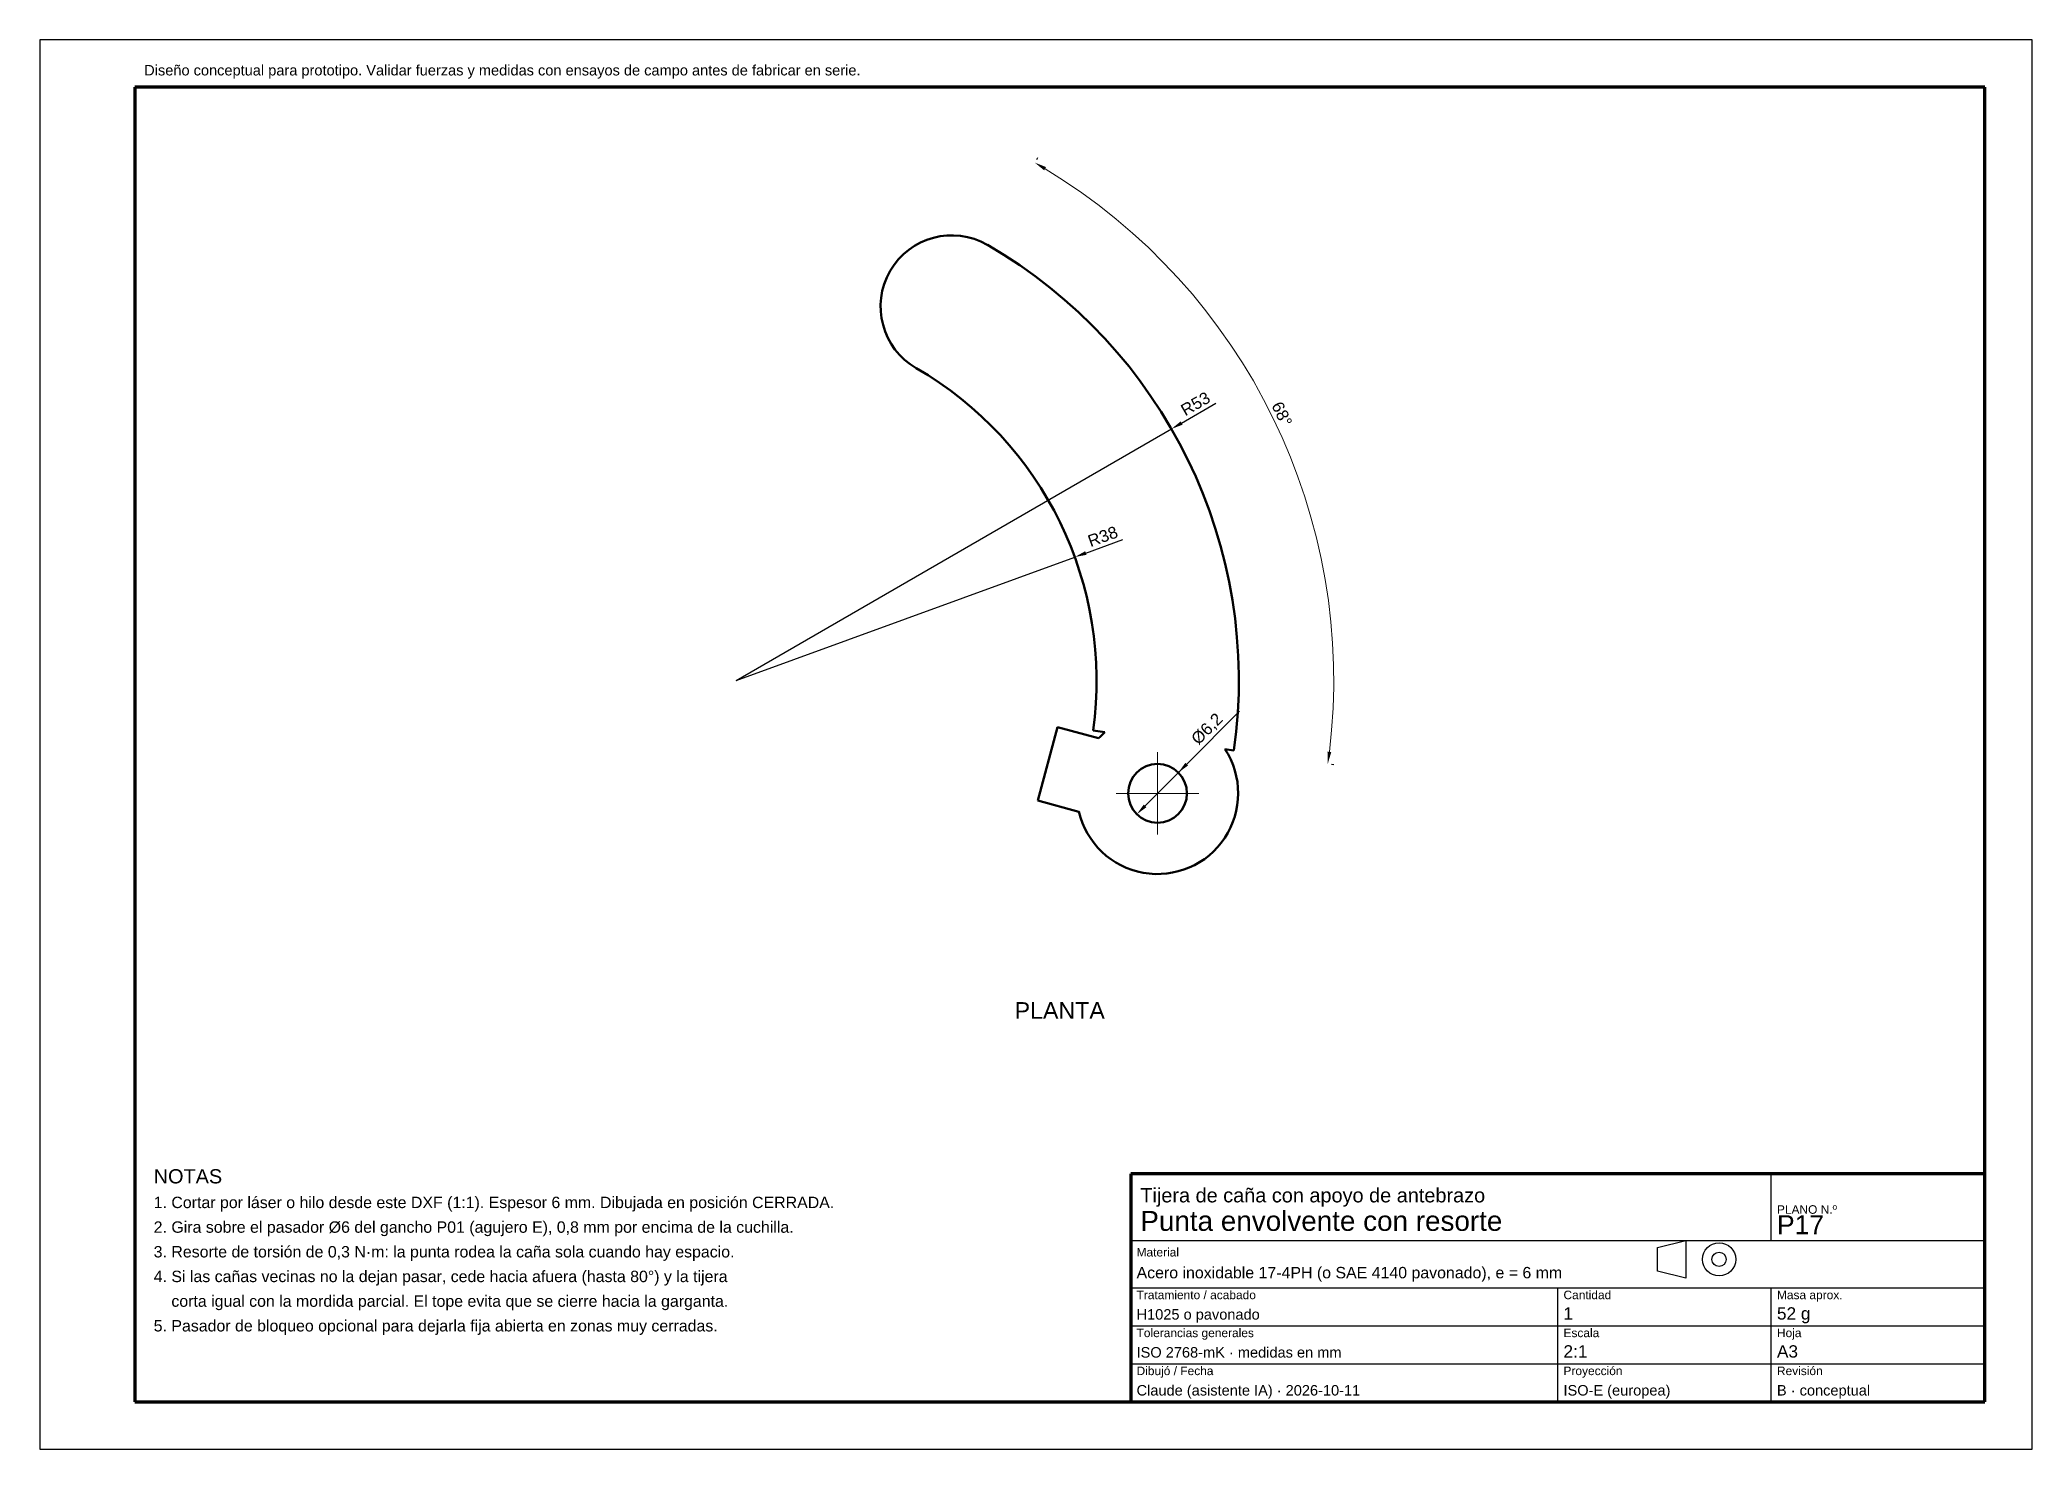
# Model space of a CAD drawing. Header units: millimetres. Extents: x 0 to 210, y 0 to 148.
import ezdxf
from ezdxf.enums import TextEntityAlignment as Align

# ---------------------------------------------------------------- set-up
doc = ezdxf.new("R2010")
doc.units = ezdxf.units.MM
doc.header["$LTSCALE"] = 0.5
doc.linetypes.add('ACAD_ISO02W100', pattern=[15, 12, -3])
doc.linetypes.add('ACAD_ISO04W100', pattern=[30, 24, -3, 0, -3])
for name, color, linetype, lineweight in [('COTAS', 4, 'Continuous', 18), ('EJES', 1, 'ACAD_ISO04W100', 18), ('MARCO', 7, 'Continuous', 70), ('OCULTAS', 8, 'ACAD_ISO02W100', 25), ('TEXTO', 7, 'Continuous', 25), ('VISIBLE', 7, 'Continuous', 50)]:
    doc.layers.add(name, color=color, linetype=linetype, lineweight=lineweight)
doc.styles.get("Standard").update_dxf_attribs({"font": 'arial.ttf'})
doc.dimstyles.new('ISO25', dxfattribs={"dimscale": 0.5, "dimtxt": 2.5, "dimasz": 2.5, "dimexe": 1.25, "dimexo": 0.8, "dimgap": 0.8, "dimtad": 1, "dimdec": 1, "dimtxsty": 'Standard', "dimcen": 2.5, "dimclrd": 4, "dimclre": 4, "dimclrt": 7, "dimazin": 3, "dimtfac": 1, "dimtmove": 0, "dimatfit": 3})

# ---------------------------------------------------------------- blocks, each defined once
blk = doc.blocks.new('_CLOSEDFILLED')
at = {"color": 0, "linetype": 'BYBLOCK'}
blk.add_solid([(-1, 0.16), (0, 0), (-1, -0.16)], dxfattribs=at)
blk = doc.blocks.new('*D3')
at = {"color": 4}
for p, q in [((105.08, 135.91), (105.19, 136.1)), ((136.16, 72.18), (136.38, 72.15))]:
    blk.add_line(p, q, dxfattribs=at)
at = {"layer": 'COTAS', "color": 4}
blk.add_arc((73.38, 81), 63, -6.8632, 58.8632, dxfattribs=at)
at = {"layer": 'Defpoints'}
for p in [(104.88, 135.56), (130, 108.62), (73.38, 81), (135.76, 72.23)]:
    blk.add_point(p, dxfattribs=at)
at = {"layer": 'COTAS', "color": 4, "xscale": 1.25, "yscale": 1.25}
for p, rotation in [((104.88, 135.56), 149.4315894889575), ((135.76, 72.23), 262.5684105110425)]:
    blk.add_blockref('_CLOSEDFILLED', p, dxfattribs=dict(at, rotation=rotation))
at = {"layer": 'COTAS', "color": 7, "insert": (130.92, 109.07), "char_height": 1.25, "attachment_point": 5, "rotation": 296}
blk.add_mtext('68°', dxfattribs=at)

msp = doc.modelspace()

# ---------------------------------------------------------------- linework, layer by layer
at = {"layer": 'EJES'}
for p, q in [((117.81, 64.75), (117.81, 73.45)), ((113.46, 69.1), (122.16, 69.1))]:
    msp.add_line(p, q, dxfattribs=at)
at = {"layer": 'MARCO'}
for p, q in [((205, 143.5), (10, 143.5)), ((10, 143.5), (10, 5)), ((205, 5), (205, 143.5)), ((205, 29), (115, 29)), ((115, 29), (115, 5)), ((205, 5), (205, 29)), ((10, 5), (205, 5)), ((115, 5), (205, 5))]:
    msp.add_line(p, q, dxfattribs=at)
at = {"layer": 'OCULTAS'}
for p, q in [((107.25, 76.06), (105.18, 68.34)), ((107.25, 76.06), (111.6, 74.9)), ((111.01, 75.71), (112.26, 75.54)), ((124.91, 73.76), (125.86, 73.62)), ((105.18, 68.34), (109.53, 67.17))]:
    msp.add_line(p, q, dxfattribs=at)
msp.add_circle((117.81, 69.1), 3.1, dxfattribs=at)
for centre, radius, start, end in [((96.12, 120.4), 7.5, 60, 240), ((73.38, 81), 53, 352, 420), ((73.38, 81), 38, 352, 420), ((117.81, 69.1), 8.5, 193.0725, 393.2639), ((117.81, 69.1), 8.5, 130.7361, 136.9275)]:
    msp.add_arc(centre, radius, start, end, dxfattribs=at)
at = {"layer": 'TEXTO'}
for p, q in [((210, 148.5), (0, 148.5)), ((0, 148.5), (0, 0)), ((210, 0), (210, 148.5)), ((182.5, 22), (182.5, 29)), ((115, 22), (205, 22)), ((170.5, 21.25), (173.5, 22)), ((170.5, 18.75), (170.5, 21.25)), ((173.5, 22), (173.5, 18)), ((115, 17), (205, 17)), ((160, 5), (160, 17)), ((173.5, 18), (170.5, 18.75)), ((182.5, 5), (182.5, 17)), ((115, 13), (205, 13)), ((115, 9), (205, 9)), ((0, 0), (210, 0))]:
    msp.add_line(p, q, dxfattribs=at)
for radius in [1.75, 0.75]:
    msp.add_circle((177, 20), radius, dxfattribs=at)
at = {"layer": 'VISIBLE'}
for p, q in [((107.25, 76.06), (105.18, 68.34)), ((107.25, 76.06), (111.6, 74.9)), ((111.01, 75.71), (112.26, 75.54)), ((124.91, 73.76), (125.86, 73.62)), ((105.18, 68.34), (109.53, 67.17))]:
    msp.add_line(p, q, dxfattribs=at)
msp.add_circle((117.81, 69.1), 3.1, dxfattribs=at)
for centre, radius, start, end in [((96.12, 120.4), 7.5, 60, 240), ((73.38, 81), 53, 352, 420), ((73.38, 81), 38, 352, 420), ((117.81, 69.1), 8.5, 193.0725, 393.2639), ((117.81, 69.1), 8.5, 130.7361, 136.9275)]:
    msp.add_arc(centre, radius, start, end, dxfattribs=at)

# ---------------------------------------------------------------- texts
at = {"layer": 'TEXTO'}
for s, height, p in [('Diseño conceptual para prototipo. Validar fuerzas y medidas con ensayos de campo antes de fabricar en serie.', 1.1, (11, 144.75)), ('NOTAS', 1.5, (12, 28)), ('Tijera de caña con apoyo de antebrazo', 1.5, (116, 26)), ('1. Cortar por láser o hilo desde este DXF (1:1). Espesor 6 mm. Dibujada en posición CERRADA.', 1.2, (12, 25.4)), ('Punta envolvente con resorte', 2.1, (116, 23)), ('PLANO N.º', 0.9, (183.1, 24.8)), ('2. Gira sobre el pasador Ø6 del gancho P01 (agujero E), 0,8 mm por encima de la cuchilla.', 1.2, (12, 22.8)), ('P17', 2, (183.1, 22.65)), ('3. Resorte de torsión de 0,3 N·m: la punta rodea la caña sola cuando hay espacio.', 1.2, (12, 20.2)), ('Material', 0.9, (115.6, 20.3)), ('Acero inoxidable 17-4PH (o SAE 4140 pavonado), e = 6 mm', 1.2, (115.6, 18)), ('4. Si las cañas vecinas no la dejan pasar, cede hacia afuera (hasta 80°) y la tijera', 1.2, (12, 17.6)), ('    corta igual con la mordida parcial. El tope evita que se cierre hacia la garganta.', 1.2, (12, 15)), ('Tratamiento / acabado', 0.9, (115.6, 15.8)), ('H1025 o pavonado', 1.1, (115.6, 13.65)), ('Cantidad', 0.9, (160.6, 15.8)), ('1', 1.3, (160.6, 13.65)), ('52 g', 1.3, (183.1, 13.65)), ('Masa aprox.', 0.9, (183.1, 15.8)), ('5. Pasador de bloqueo opcional para dejarla fija abierta en zonas muy cerradas.', 1.2, (12, 12.4)), ('Tolerancias generales', 0.9, (115.6, 11.8)), ('Escala', 0.9, (160.6, 11.8)), ('Hoja', 0.9, (183.1, 11.8)), ('ISO 2768-mK · medidas en mm', 1.1, (115.6, 9.65)), ('2:1', 1.3, (160.6, 9.65)), ('A3', 1.3, (183.1, 9.65)), ('Dibujó / Fecha', 0.9, (115.6, 7.8)), ('Proyección', 0.9, (160.6, 7.8)), ('Revisión', 0.9, (183.1, 7.8)), ('Claude (asistente IA) · 2026-10-11', 1.1, (115.6, 5.65)), ('ISO-E (europea)', 1.1, (160.6, 5.65)), ('B · conceptual', 1.1, (183.1, 5.65))]:
    msp.add_text(s, height=height, dxfattribs=at).set_placement(p)
msp.add_text('PLANTA', height=1.75, dxfattribs=at).set_placement((107.5, 47.1), align=Align.TOP_CENTER)

# ---------------------------------------------------------------- dimensions: what is measured, and where the dimension line sits
at = {"layer": 'COTAS'}
dim = msp.add_angular_dim_3p(base=(130, 108.62), center=(73.38, 81), p1=(135.76, 72.23), p2=(104.88, 135.56), dimstyle='ISO25', dxfattribs=at)
dim.commit()
dim.dimension.update_dxf_attribs({"geometry": '*D3', "text_midpoint": (130.92, 109.07)})
for mpoint, text in [((119.27, 107.5), 'R53'), ((109.08, 94), 'R38')]:
    msp.add_radius_dim(center=(73.38, 81), mpoint=mpoint, text=text, dimstyle='ISO25', dxfattribs=at).render()
msp.add_diameter_dim_2p(p1=(115.62, 66.9), p2=(120, 71.29), text='%%c6,2', dimstyle='ISO25', override={"dimtmove": 0}, dxfattribs=at).render()

doc.saveas('drawing.dxf')
